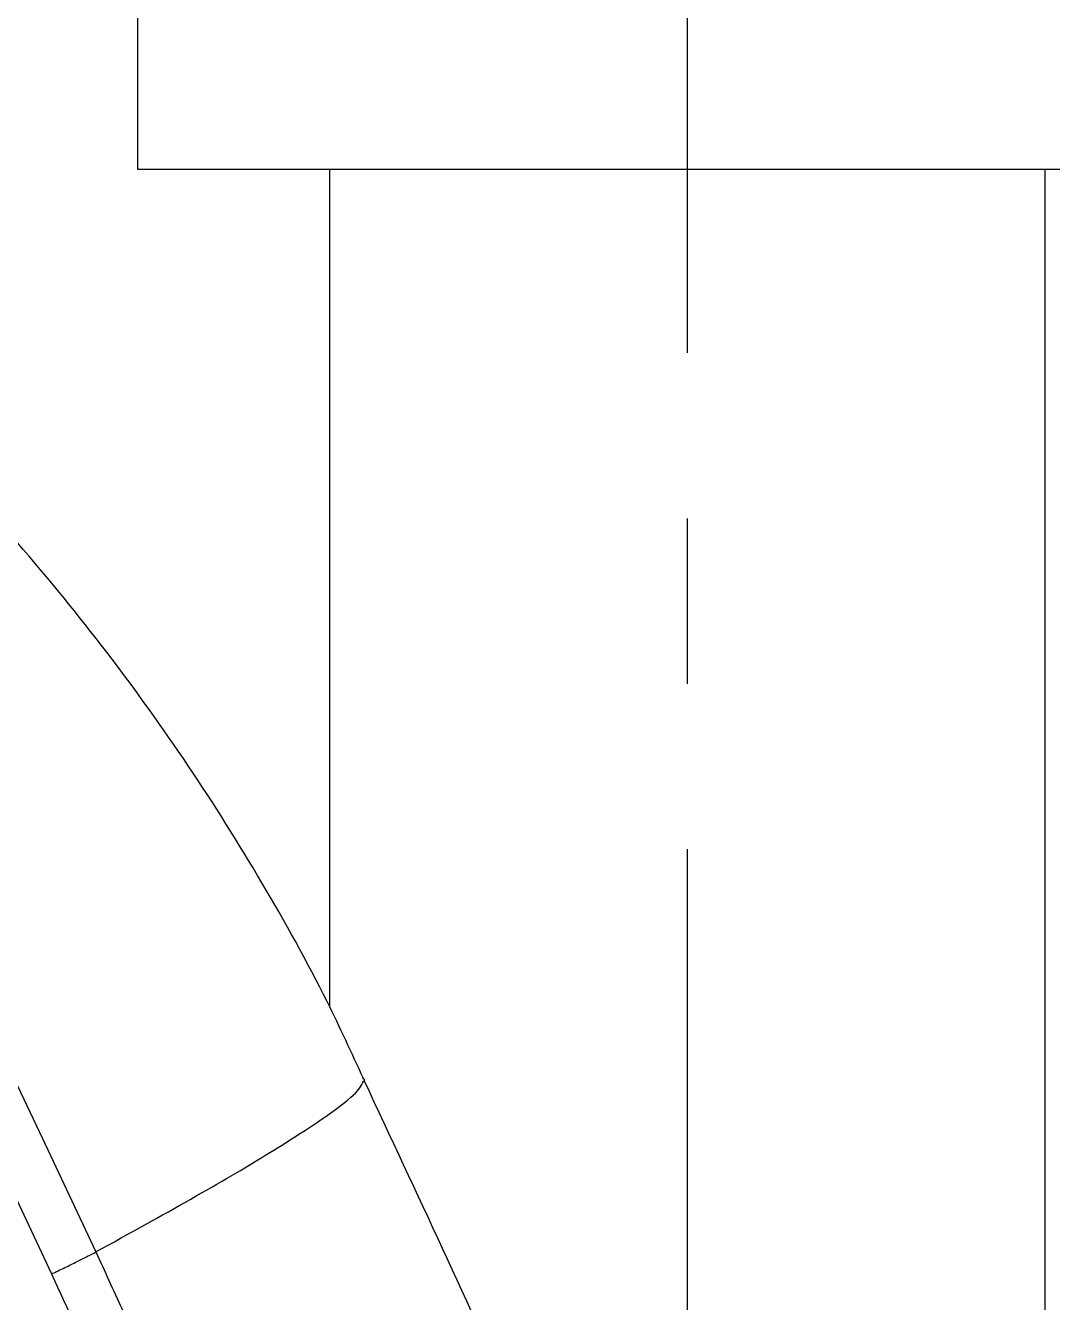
# Model space of a CAD drawing. Header units: millimetres. Extents: x 6110 to 6704, y -2661 to -1821.
# Drawn here: x 6572.76 to 6580.65, y -2176.33 to -2166.52 of the extents above; entities that cross this region are included whole.
import ezdxf

# ---------------------------------------------------------------- set-up
doc = ezdxf.new("R2010")
doc.units = ezdxf.units.MM
doc.header["$LTSCALE"] = 0.1
doc.linetypes.add('CENTERX2', pattern=[101.6, 63.5, -12.7, 12.7, -12.7])
doc.layers.get('0').update_dxf_attribs({"lineweight": 15})
doc.layers.add('CENTER', color=1, linetype='CENTERX2')

msp = doc.modelspace()

# ---------------------------------------------------------------- linework, layer by layer
at = {"linetype": 'Continuous', "lineweight": 25}
for p, q in [((6573.6168, -2163.8748), (6573.6168, -2167.6248)), ((6573.6168, -2167.6248), (6582.0668, -2167.6248)), ((6575.0918, -2167.6248), (6575.0918, -2174.0551)), ((6580.5918, -2190.3288), (6580.5918, -2167.6248))]:
    msp.add_line(p, q, dxfattribs=at)
at = {"linetype": 'Continuous', "lineweight": 25, "flags": 128}
for points in [[(6567.6375, -2166.7576), (6567.6693, -2166.7511), (6567.7746, -2166.7909), (6567.9161, -2166.9102), (6568.0926, -2167.1081), (6568.3025, -2167.3827), (6568.5441, -2167.7319), (6568.8154, -2168.1525), (6569.1139, -2168.641), (6569.4372, -2169.1932), (6569.7825, -2169.8045), (6570.1469, -2170.4695), (6570.5272, -2171.1827), (6570.9202, -2171.938), (6571.3226, -2172.7288), (6571.7308, -2173.5485), (6572.1415, -2174.3901), (6572.5512, -2175.2464), (6572.9563, -2176.11)], [(6568.2141, -2166.8078), (6568.2928, -2166.8666), (6568.4556, -2167.0317), (6568.6539, -2167.2774), (6568.8858, -2167.6016), (6569.1494, -2168.0013), (6569.4422, -2168.4729), (6569.7616, -2169.0122), (6570.1046, -2169.6143), (6570.4683, -2170.2737), (6570.8492, -2170.9844), (6571.2439, -2171.74), (6571.6489, -2172.5336), (6572.0605, -2173.3582), (6572.4749, -2174.2061), (6572.8885, -2175.0698), (6573.2974, -2175.9413)]]:
    msp.add_lwpolyline(points, dxfattribs=at)
at = {"linetype": 'Continuous', "lineweight": 25}
for points, knots in [([(6575.3544, -2174.6094), (6575.2638, -2174.4132), (6575.0269, -2173.9003), (6574.5789, -2173.0973), (6574.0155, -2172.1986), (6573.3885, -2171.3268), (6572.7026, -2170.4863), (6571.9589, -2169.6829), (6571.1598, -2168.922), (6570.3087, -2168.2067), (6569.4051, -2167.5478), (6568.7046, -2167.0833), (6568.2953, -2166.8597), (6568.2151, -2166.8159)], [0, 0, 0, 0, 0.060361, 0.157788, 0.256581, 0.356547, 0.457539, 0.559438, 0.66215, 0.765601, 0.869727, 0.974482, 1, 1, 1, 1]), ([(6564.9837, -2167.9566), (6565.0323, -2167.9721), (6565.1305, -2168.0035), (6565.3919, -2168.2792), (6565.7643, -2168.7807), (6566.2672, -2169.5637), (6566.8606, -2170.5756), (6567.5205, -2171.7696), (6568.2376, -2173.1344), (6568.9801, -2174.606), (6569.74, -2176.1695), (6570.4814, -2177.7528), (6571.1986, -2179.3387), (6571.8555, -2180.8551), (6572.4479, -2182.2852), (6572.9467, -2183.5637), (6573.3492, -2184.6754), (6573.636, -2185.5726), (6573.7966, -2186.2366), (6573.8415, -2186.6526), (6573.768, -2186.7072), (6573.735, -2186.7317)], [0, 0, 0, 0, 0.04229, 0.08533, 0.138911, 0.194045, 0.247626, 0.302761, 0.356342, 0.411476, 0.465057, 0.520191, 0.573772, 0.628906, 0.682487, 0.737622, 0.791202, 0.846337, 0.899918, 0.955052, 1, 1, 1, 1]), ([(6575.3536, -2174.6331), (6575.358, -2174.6283), (6575.37, -2174.615), (6575.3563, -2174.6135), (6575.3477, -2174.6126)], [0, 0, 0, 0, 0.363383, 1, 1, 1, 1]), ([(6580.6385, -2190.5591), (6580.4669, -2189.6636), (6580.1167, -2187.8366), (6579.4109, -2185.1281), (6578.6045, -2182.4439), (6577.6666, -2179.801), (6576.5667, -2177.2008), (6575.7632, -2175.4865), (6575.3615, -2174.6295)], [0, 0, 0, 0, 0.161231, 0.328897, 0.496566, 0.664358, 0.832208, 1, 1, 1, 1]), ([(6573.2974, -2175.9413), (6573.5515, -2175.8011), (6574.0596, -2175.5207), (6574.6302, -2175.1848), (6575.0474, -2174.9179), (6575.3035, -2174.7267), (6575.3376, -2174.6631), (6575.3536, -2174.6331)], [0, 0, 0, 0, 0.204552, 0.409104, 0.613655, 0.818206, 1, 1, 1, 1]), ([(6572.9563, -2176.11), (6572.9912, -2176.0935), (6573.061, -2176.0606), (6573.1559, -2176.0143), (6573.2387, -2175.9727), (6573.2778, -2175.9518), (6573.2974, -2175.9413)], [0, 0, 0, 0, 0.2499933, 0.4999982, 0.7499996, 1, 1, 1, 1]), ([(6573.2974, -2175.9413), (6573.3312, -2176.0143), (6573.3993, -2176.1611), (6573.5014, -2176.3826), (6573.6043, -2176.6069), (6573.7078, -2176.8336), (6573.8118, -2177.0628), (6573.9164, -2177.2941), (6574.0212, -2177.5276), (6574.1513, -2177.8188), (6574.2976, -2178.1488), (6574.462, -2178.524), (6574.6266, -2178.9013), (6574.7978, -2179.3036), (6574.9718, -2179.7106), (6575.1039, -2180.0284), (6575.1911, -2180.2411), (6575.2393, -2180.3565), (6575.3187, -2180.5529), (6575.4197, -2180.8001), (6575.5641, -2181.1624), (6575.7073, -2181.5283), (6575.8533, -2181.9131), (6575.9738, -2182.2409), (6576.0715, -2182.516), (6576.1556, -2182.7622), (6576.2366, -2183.0136), (6576.3142, -2183.2621), (6576.3564, -2183.4285), (6576.3754, -2183.5035)], [0, 0, 0, 0, 0.025218, 0.050773, 0.076667, 0.102897, 0.129466, 0.156372, 0.183616, 0.211199, 0.258773, 0.300472, 0.345268, 0.395425, 0.447525, 0.497663, 0.51622, 0.529489, 0.542856, 0.592793, 0.628097, 0.690179, 0.74573, 0.794746, 0.837227, 0.873175, 0.912167, 0.960366, 1, 1, 1, 1]), ([(6572.9563, -2176.11), (6573.2029, -2176.6452), (6573.6974, -2177.7183), (6574.3109, -2179.0979), (6574.7918, -2180.2047), (6575.1441, -2181.0302), (6575.4097, -2181.6608), (6575.6086, -2182.1361), (6575.7568, -2182.4913), (6575.8807, -2182.7876), (6575.979, -2183.0211), (6576.0553, -2183.2011), (6576.139, -2183.3946), (6576.1952, -2183.525), (6576.2316, -2183.6096)], [0, 0, 0, 0, 0.182034, 0.364993, 0.484568, 0.592332, 0.688285, 0.747635, 0.802681, 0.853427, 0.89263, 0.922646, 0.949828, 1, 1, 1, 1])]:
    msp.add_open_spline(points, degree=3, knots=knots, dxfattribs=at)
at = {"layer": 'CENTER'}
msp.add_line((6577.8418, -2071.2476), (6577.8418, -2347.331), dxfattribs=at)

doc.saveas('drawing.dxf')
